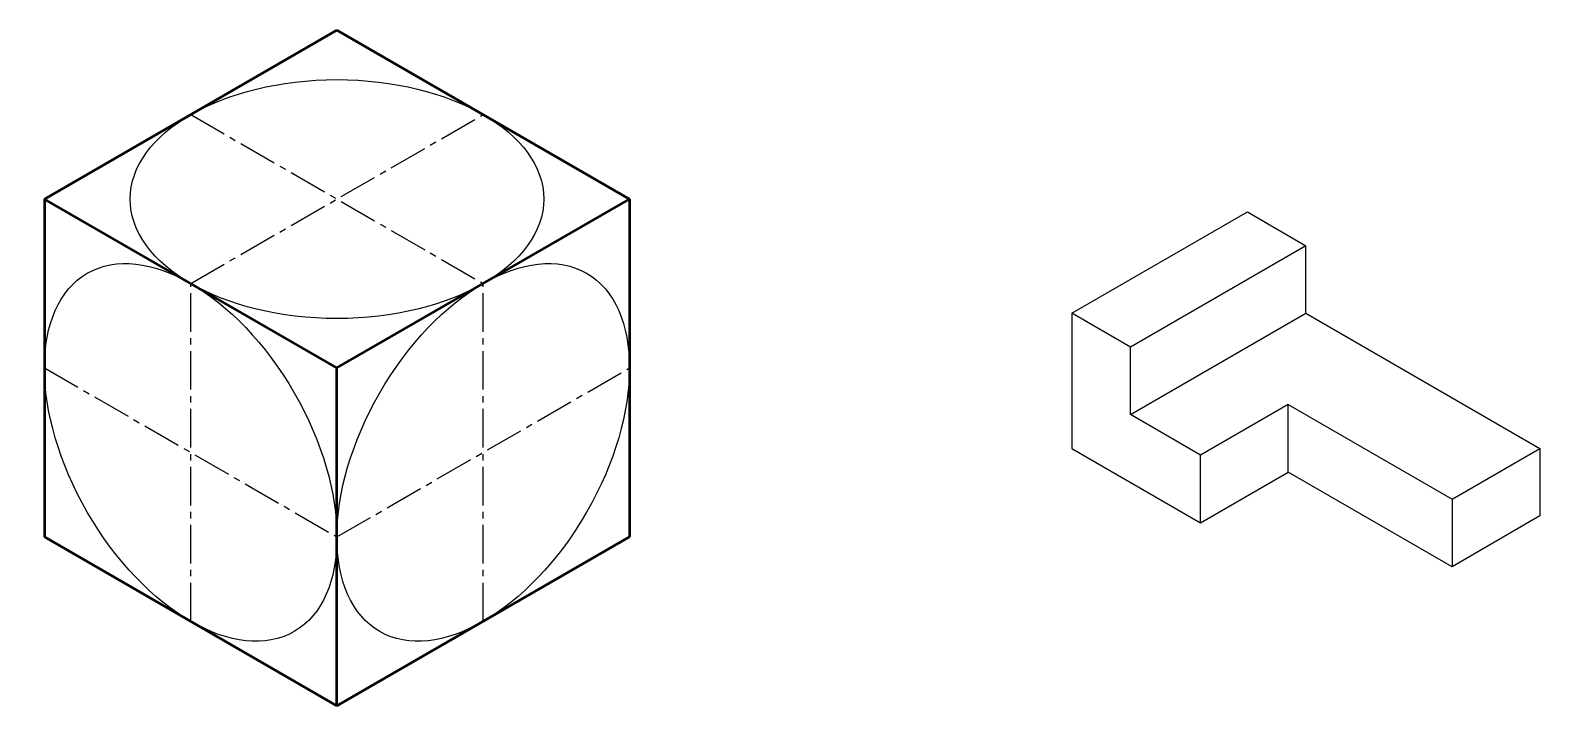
# Model space of a CAD drawing. Header units: millimetres. Extents: x 12 to 235, y 93 to 193.
import ezdxf

# ---------------------------------------------------------------- set-up
doc = ezdxf.new("R2010")
doc.units = ezdxf.units.MM
doc.linetypes.add('CENTER2', pattern=[28.575, 19.05, -3.175, 3.175, -3.175])

msp = doc.modelspace()

# ---------------------------------------------------------------- linework, layer by layer
at = {"color": 1, "lineweight": 50}
for p, q in [((57.05, 193.02), (13.75, 168.02)), ((100.35, 168.02), (57.05, 193.02)), ((13.75, 168.02), (13.75, 118.02)), ((57.05, 143.02), (13.75, 168.02)), ((57.05, 143.02), (100.35, 168.02)), ((100.35, 168.02), (100.35, 118.02)), ((57.05, 93.02), (57.05, 143.02)), ((13.75, 118.02), (57.05, 93.02)), ((100.35, 118.02), (57.05, 93.02))]:
    msp.add_line(p, q, dxfattribs=at)
at = {"color": 1, "linetype": 'CENTER2', "ltscale": 0.3}
for p, q in [((35.4, 180.52), (78.7, 155.52)), ((35.4, 155.52), (78.7, 180.52)), ((35.4, 105.52), (35.4, 155.52)), ((78.7, 105.52), (78.7, 155.52)), ((13.75, 143.02), (57.05, 118.02)), ((57.05, 118.02), (100.35, 143.02))]:
    msp.add_line(p, q, dxfattribs=at)
at = {"color": 1}
for p, q in [((165.85, 151.11), (191.83, 166.11)), ((191.83, 166.11), (200.49, 161.11)), ((200.49, 161.11), (174.51, 146.11)), ((200.49, 151.11), (200.49, 161.11)), ((174.51, 146.11), (165.85, 151.11)), ((165.85, 151.11), (165.85, 131.11)), ((174.51, 136.11), (200.49, 151.11)), ((200.49, 151.11), (235.13, 131.11)), ((174.51, 136.11), (174.51, 146.11)), ((197.89, 137.61), (184.9, 130.11)), ((197.89, 127.61), (197.89, 137.61)), ((197.89, 137.61), (222.14, 123.61)), ((184.9, 130.11), (174.51, 136.11)), ((165.85, 131.11), (184.9, 120.11)), ((184.9, 120.11), (184.9, 130.11)), ((222.14, 123.61), (235.13, 131.11)), ((235.13, 131.11), (235.13, 121.11)), ((184.9, 120.11), (197.89, 127.61)), ((222.14, 113.61), (197.89, 127.61)), ((222.14, 123.61), (222.14, 113.61)), ((235.13, 121.11), (222.14, 113.61))]:
    msp.add_line(p, q, dxfattribs=at)
for centre, major_axis in [((57.05, 168.02), (-30.62, 0)), ((35.4, 130.52), (15.31, -26.52)), ((78.7, 130.52), (-15.31, -26.52))]:
    msp.add_ellipse(centre, major_axis=major_axis, ratio=0.57735, dxfattribs=at)

doc.saveas('drawing.dxf')
